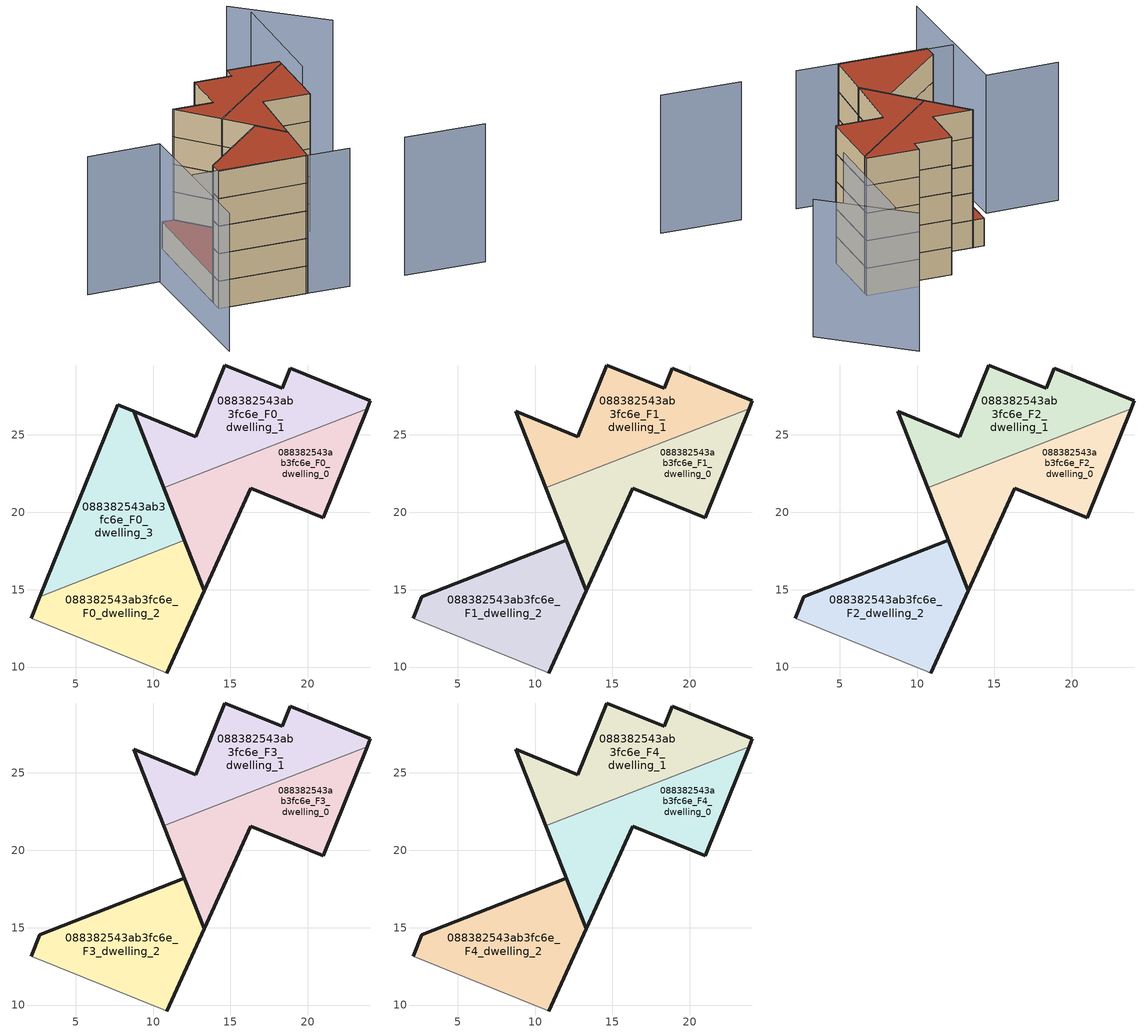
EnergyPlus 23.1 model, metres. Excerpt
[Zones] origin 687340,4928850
088382543ab3fc6e_F0_dwelling_0
 floor ground (EU_floor_Construction): 20.98,19.66 23.83,26.7 10.7,21.57 13.3,14.91 16.31,21.54 z0
 wall outside (EU_wall_Construction): 23.83,26.7 20.98,19.66 16.31,21.54 13.3,14.91 10.7,21.57 z0:3
 wall to 088382543ab3fc6e_F0_dwelling_1 (EU_wall_Construction): 10.7,21.57 23.83,26.7 z0:3
088382543ab3fc6e_F0_dwelling_1
 floor ground (EU_floor_Construction): 23.83,26.7 24.03,27.2 18.87,29.29 18.35,28 14.64,29.5 12.77,24.88 8.77,26.51 10.7,21.57 z0
 wall outside (EU_wall_Construction): 10.7,21.57 8.77,26.51 12.77,24.88 14.64,29.5 18.35,28 18.87,29.29 24.03,27.2 23.83,26.7 z0:3
088382543ab3fc6e_F0_dwelling_2
 floor ground (EU_floor_Construction): 10.89,9.62 13.3,14.91 12.02,18.19 2.69,14.55 2.13,13.17 10.7,9.7 z0
 wall outside (EU_wall_Construction): 2.13,13.17 2.69,14.55 / 12.02,18.19 13.3,14.91 10.89,9.62 z0:3
 wall adiabatic (EU_wall_Construction): 10.89,9.62 10.7,9.7 2.13,13.17 z0:3
 wall to 088382543ab3fc6e_F0_dwelling_3 (EU_wall_Construction): 2.69,14.55 12.02,18.19 z0:3
088382543ab3fc6e_F0_dwelling_3
 floor ground (EU_floor_Construction): 12.02,18.19 8.77,26.51 7.71,26.93 2.69,14.55 z0
 wall outside (EU_wall_Construction): 2.69,14.55 7.71,26.93 8.77,26.51 12.02,18.19 z0:3
 roof outside (EU_roof_Construction): 8.77,26.51 12.02,18.19 2.69,14.55 7.71,26.93 z3
088382543ab3fc6e_F1_dwelling_0
 floor to 088382543ab3fc6e_F0_dwelling_0 (EU_floor_Construction): 20.98,19.66 23.83,26.7 10.7,21.57 13.3,14.91 16.31,21.54 z3
 wall outside (EU_wall_Construction): 23.83,26.7 20.98,19.66 16.31,21.54 13.3,14.91 10.7,21.57 z3:6
 wall to 088382543ab3fc6e_F1_dwelling_1 (EU_wall_Construction): 10.7,21.57 23.83,26.7 z3:6
088382543ab3fc6e_F1_dwelling_1
 floor to 088382543ab3fc6e_F0_dwelling_1 (EU_floor_Construction): 23.83,26.7 24.03,27.2 18.87,29.29 18.35,28 14.64,29.5 12.77,24.88 8.77,26.51 10.7,21.57 z3
 wall outside (EU_wall_Construction): 10.7,21.57 8.77,26.51 12.77,24.88 14.64,29.5 18.35,28 18.87,29.29 24.03,27.2 23.83,26.7 z3:6
088382543ab3fc6e_F1_dwelling_2
 floor to 088382543ab3fc6e_F0_dwelling_2 (EU_floor_Construction): 10.89,9.62 13.3,14.91 12.02,18.19 2.69,14.55 2.13,13.17 10.7,9.7 z3
 wall outside (EU_wall_Construction): 2.13,13.17 2.69,14.55 12.02,18.19 13.3,14.91 10.89,9.62 z3:6
 wall adiabatic (EU_wall_Construction): 10.89,9.62 10.7,9.7 2.13,13.17 z3:6
088382543ab3fc6e_F2_dwelling_0
 floor to 088382543ab3fc6e_F1_dwelling_0 (EU_floor_Construction): 20.98,19.66 23.83,26.7 10.7,21.57 13.3,14.91 16.31,21.54 z6
 wall outside (EU_wall_Construction): 23.83,26.7 20.98,19.66 16.31,21.54 13.3,14.91 10.7,21.57 z6:9
 wall to 088382543ab3fc6e_F2_dwelling_1 (EU_wall_Construction): 10.7,21.57 23.83,26.7 z6:9
088382543ab3fc6e_F2_dwelling_1
 floor to 088382543ab3fc6e_F1_dwelling_1 (EU_floor_Construction): 23.83,26.7 24.03,27.2 18.87,29.29 18.35,28 14.64,29.5 12.77,24.88 8.77,26.51 10.7,21.57 z6
 wall outside (EU_wall_Construction): 10.7,21.57 8.77,26.51 12.77,24.88 14.64,29.5 18.35,28 18.87,29.29 24.03,27.2 23.83,26.7 z6:9
088382543ab3fc6e_F2_dwelling_2
 floor to 088382543ab3fc6e_F1_dwelling_2 (EU_floor_Construction): 10.89,9.62 13.3,14.91 12.02,18.19 2.69,14.55 2.13,13.17 10.7,9.7 z6
 wall outside (EU_wall_Construction): 2.13,13.17 2.69,14.55 12.02,18.19 13.3,14.91 10.89,9.62 z6:9
 wall adiabatic (EU_wall_Construction): 10.89,9.62 10.7,9.7 2.13,13.17 z6:9
088382543ab3fc6e_F3_dwelling_0
 floor to 088382543ab3fc6e_F2_dwelling_0 (EU_floor_Construction): 20.98,19.66 23.83,26.7 10.7,21.57 13.3,14.91 16.31,21.54 z9
 wall outside (EU_wall_Construction): 23.83,26.7 20.98,19.66 16.31,21.54 13.3,14.91 10.7,21.57 z9:12
 wall to 088382543ab3fc6e_F3_dwelling_1 (EU_wall_Construction): 10.7,21.57 23.83,26.7 z9:12
088382543ab3fc6e_F3_dwelling_1
 floor to 088382543ab3fc6e_F2_dwelling_1 (EU_floor_Construction): 23.83,26.7 24.03,27.2 18.87,29.29 18.35,28 14.64,29.5 12.77,24.88 8.77,26.51 10.7,21.57 z9
 wall outside (EU_wall_Construction): 10.7,21.57 8.77,26.51 12.77,24.88 14.64,29.5 18.35,28 18.87,29.29 24.03,27.2 23.83,26.7 z9:12
088382543ab3fc6e_F3_dwelling_2
 floor to 088382543ab3fc6e_F2_dwelling_2 (EU_floor_Construction): 10.89,9.62 13.3,14.91 12.02,18.19 2.69,14.55 2.13,13.17 10.7,9.7 z9
 wall outside (EU_wall_Construction): 2.13,13.17 2.69,14.55 12.02,18.19 13.3,14.91 10.89,9.62 z9:12
 wall adiabatic (EU_wall_Construction): 10.89,9.62 10.7,9.7 2.13,13.17 z9:12
088382543ab3fc6e_F4_dwelling_0
 floor to 088382543ab3fc6e_F3_dwelling_0 (EU_floor_Construction): 20.98,19.66 23.83,26.7 10.7,21.57 13.3,14.91 16.31,21.54 z12
 wall outside (EU_wall_Construction): 23.83,26.7 20.98,19.66 16.31,21.54 13.3,14.91 10.7,21.57 z12:15
 wall to 088382543ab3fc6e_F4_dwelling_1 (EU_wall_Construction): 10.7,21.57 23.83,26.7 z12:15
 roof outside (EU_roof_Construction): 23.83,26.7 20.98,19.66 16.31,21.54 13.3,14.91 10.7,21.57 z15
088382543ab3fc6e_F4_dwelling_1
 floor to 088382543ab3fc6e_F3_dwelling_1 (EU_floor_Construction): 23.83,26.7 24.03,27.2 18.87,29.29 18.35,28 14.64,29.5 12.77,24.88 8.77,26.51 10.7,21.57 z12
 wall outside (EU_wall_Construction): 10.7,21.57 8.77,26.51 12.77,24.88 14.64,29.5 18.35,28 18.87,29.29 24.03,27.2 23.83,26.7 z12:15
 roof outside (EU_roof_Construction): 24.03,27.2 23.83,26.7 10.7,21.57 8.77,26.51 12.77,24.88 14.64,29.5 18.35,28 18.87,29.29 z15
088382543ab3fc6e_F4_dwelling_2
 floor to 088382543ab3fc6e_F3_dwelling_2 (EU_floor_Construction): 10.89,9.62 13.3,14.91 12.02,18.19 2.69,14.55 2.13,13.17 10.7,9.7 z12
 wall outside (EU_wall_Construction): 2.13,13.17 2.69,14.55 12.02,18.19 13.3,14.91 10.89,9.62 z12:15
 wall adiabatic (EU_wall_Construction): 10.89,9.62 10.7,9.7 2.13,13.17 z12:15
 roof outside (EU_roof_Construction): 12.02,18.19 13.3,14.91 10.89,9.62 10.7,9.7 2.13,13.17 2.69,14.55 z15
shading: 20.7,5.97 28.5,2.67 / -0.3,14.35 15.04,7.92 / -4.86,24.46 2.34,21.7 / 2.34,21.7 -3.89,5.46 / 24.8,24.72 29.86,37.13 / 34.38,30.29 29.13,39.88 z0:15
[Building]
EU S2 Campaign: North Axis=0; Terrain=City; Solar Distribution=FullExterior
[Site:Location]
Bologna: Latitude=44.5; Longitude=11.25; Time Zone=1; Elevation=37
[SizingPeriod:WeatherFileDays]
AnnualSizingPeriod: Begin Month=1; Begin Day of Month=1; End Month=12; End Day of Month=31; Day of Week for Start Day=Monday; Use Weather File Daylight Saving Period=No; Use Weather File Rain and Snow Indicators=No
[MATERIAL]
EU_InternalMass_Material: Roughness=MediumRough; Thickness=0.1; Conductivity=1; Density=1800; Specific Heat=900; Thermal Absorptance=0.9; Solar Absorptance=0.7; Visible Absorptance=0.7
[MATERIAL:NOMASS] Roughness=MediumRough; Thermal Absorptance=0.9; Solar Absorptance=0.7; Visible Absorptance=0.7
Name | Thermal Resistance
EU_wall_NoMass | 0.905828
EU_roof_NoMass | 0.37593
EU_floor_NoMass | 0.67114
[CONSTRUCTION]
EU_wall_Construction: EU_wall_NoMass
EU_roof_Construction: EU_roof_NoMass
EU_floor_Construction: EU_floor_NoMass
EU_InternalMass_Construction: EU_InternalMass_Material
[ZONE] Type=1; Multiplier=1; Ceiling Height=autocalculate; Floor Area=autocalculate; Part of Total Floor Area=Yes
Name | Volume
088382543ab3fc6e_F0_dwelling_0; 088382543ab3fc6e_F1_dwelling_0; 088382543ab3fc6e_F2_dwelling_0; 088382543ab3fc6e_F3_dwelling_0; 088382543ab3fc6e_F4_dwelling_0 | 156.934
088382543ab3fc6e_F0_dwelling_1; 088382543ab3fc6e_F1_dwelling_1; 088382543ab3fc6e_F2_dwelling_1; 088382543ab3fc6e_F3_dwelling_1; 088382543ab3fc6e_F4_dwelling_1 | 156.94
088382543ab3fc6e_F0_dwelling_2; 088382543ab3fc6e_F1_dwelling_2; 088382543ab3fc6e_F2_dwelling_2; 088382543ab3fc6e_F3_dwelling_2; 088382543ab3fc6e_F4_dwelling_2 | 156.948
088382543ab3fc6e_F0_dwelling_3 | 156.935
[INTERNALMASS] Construction=EU_InternalMass_Construction
Name | Zone or ZoneList | Surface Area
088382543ab3fc6e_F0_dwelling_0_EU_InternalMass | 088382543ab3fc6e_F0_dwelling_0 | 52.3117
088382543ab3fc6e_F0_dwelling_1_EU_InternalMass | 088382543ab3fc6e_F0_dwelling_1 | 52.313
088382543ab3fc6e_F0_dwelling_2_EU_InternalMass | 088382543ab3fc6e_F0_dwelling_2 | 52.3163
088382543ab3fc6e_F0_dwelling_3_EU_InternalMass | 088382543ab3fc6e_F0_dwelling_3 | 52.3112
088382543ab3fc6e_F1_dwelling_0_EU_InternalMass | 088382543ab3fc6e_F1_dwelling_0 | 69.7514
088382543ab3fc6e_F1_dwelling_1_EU_InternalMass | 088382543ab3fc6e_F1_dwelling_1 | 70.3389
088382543ab3fc6e_F1_dwelling_2_EU_InternalMass | 088382543ab3fc6e_F1_dwelling_2 | 69.1521
088382543ab3fc6e_F2_dwelling_0_EU_InternalMass | 088382543ab3fc6e_F2_dwelling_0 | 69.7514
088382543ab3fc6e_F2_dwelling_1_EU_InternalMass | 088382543ab3fc6e_F2_dwelling_1 | 70.3389
088382543ab3fc6e_F2_dwelling_2_EU_InternalMass | 088382543ab3fc6e_F2_dwelling_2 | 69.1521
088382543ab3fc6e_F3_dwelling_0_EU_InternalMass | 088382543ab3fc6e_F3_dwelling_0 | 69.7514
088382543ab3fc6e_F3_dwelling_1_EU_InternalMass | 088382543ab3fc6e_F3_dwelling_1 | 70.3389
088382543ab3fc6e_F3_dwelling_2_EU_InternalMass | 088382543ab3fc6e_F3_dwelling_2 | 69.1521
088382543ab3fc6e_F4_dwelling_0_EU_InternalMass | 088382543ab3fc6e_F4_dwelling_0 | 69.7514
088382543ab3fc6e_F4_dwelling_1_EU_InternalMass | 088382543ab3fc6e_F4_dwelling_1 | 70.3389
088382543ab3fc6e_F4_dwelling_2_EU_InternalMass | 088382543ab3fc6e_F4_dwelling_2 | 69.1521
[OTHEREQUIPMENT] Fuel Type=Electricity; Design Level Calculation Method=Watts/Area; Power per Zone Floor Area=1; Fraction Latent=0; Fraction Radiant=0; Fraction Lost=0; Carbon Dioxide Generation Rate=0; EndUse Subcategory=EU_Step8_InternalGains
Name | Zone or ZoneList or Space or SpaceList | Schedule
EU_Step8_InternalGain_088382543ab3fc6e_F0_dwelling_0_f000 | 088382543ab3fc6e_F0_dwelling_0 | EU_Step8_GainSchedule_088382543ab3fc6e_F0_dwelling_0_f000
EU_Step8_InternalGain_088382543ab3fc6e_F0_dwelling_1_f000 | 088382543ab3fc6e_F0_dwelling_1 | EU_Step8_GainSchedule_088382543ab3fc6e_F0_dwelling_1_f000
EU_Step8_InternalGain_088382543ab3fc6e_F0_dwelling_2_f000 | 088382543ab3fc6e_F0_dwelling_2 | EU_Step8_GainSchedule_088382543ab3fc6e_F0_dwelling_2_f000
EU_Step8_InternalGain_088382543ab3fc6e_F0_dwelling_3_f000 | 088382543ab3fc6e_F0_dwelling_3 | EU_Step8_GainSchedule_088382543ab3fc6e_F0_dwelling_3_f000
EU_Step8_InternalGain_088382543ab3fc6e_F1_dwelling_0_f000 | 088382543ab3fc6e_F1_dwelling_0 | EU_Step8_GainSchedule_088382543ab3fc6e_F1_dwelling_0_f000
EU_Step8_InternalGain_088382543ab3fc6e_F1_dwelling_1_f000 | 088382543ab3fc6e_F1_dwelling_1 | EU_Step8_GainSchedule_088382543ab3fc6e_F1_dwelling_1_f000
EU_Step8_InternalGain_088382543ab3fc6e_F1_dwelling_2_f000 | 088382543ab3fc6e_F1_dwelling_2 | EU_Step8_GainSchedule_088382543ab3fc6e_F1_dwelling_2_f000
EU_Step8_InternalGain_088382543ab3fc6e_F2_dwelling_0_f000 | 088382543ab3fc6e_F2_dwelling_0 | EU_Step8_GainSchedule_088382543ab3fc6e_F2_dwelling_0_f000
EU_Step8_InternalGain_088382543ab3fc6e_F2_dwelling_1_f000 | 088382543ab3fc6e_F2_dwelling_1 | EU_Step8_GainSchedule_088382543ab3fc6e_F2_dwelling_1_f000
EU_Step8_InternalGain_088382543ab3fc6e_F2_dwelling_2_f000 | 088382543ab3fc6e_F2_dwelling_2 | EU_Step8_GainSchedule_088382543ab3fc6e_F2_dwelling_2_f000
EU_Step8_InternalGain_088382543ab3fc6e_F3_dwelling_0_f000 | 088382543ab3fc6e_F3_dwelling_0 | EU_Step8_GainSchedule_088382543ab3fc6e_F3_dwelling_0_f000
EU_Step8_InternalGain_088382543ab3fc6e_F3_dwelling_1_f000 | 088382543ab3fc6e_F3_dwelling_1 | EU_Step8_GainSchedule_088382543ab3fc6e_F3_dwelling_1_f000
EU_Step8_InternalGain_088382543ab3fc6e_F3_dwelling_2_f000 | 088382543ab3fc6e_F3_dwelling_2 | EU_Step8_GainSchedule_088382543ab3fc6e_F3_dwelling_2_f000
EU_Step8_InternalGain_088382543ab3fc6e_F4_dwelling_0_f000 | 088382543ab3fc6e_F4_dwelling_0 | EU_Step8_GainSchedule_088382543ab3fc6e_F4_dwelling_0_f000
EU_Step8_InternalGain_088382543ab3fc6e_F4_dwelling_1_f000 | 088382543ab3fc6e_F4_dwelling_1 | EU_Step8_GainSchedule_088382543ab3fc6e_F4_dwelling_1_f000
EU_Step8_InternalGain_088382543ab3fc6e_F4_dwelling_2_f000 | 088382543ab3fc6e_F4_dwelling_2 | EU_Step8_GainSchedule_088382543ab3fc6e_F4_dwelling_2_f000
[ZONEVENTILATION:DESIGNFLOWRATE] Schedule=EU_AlwaysOn; Design Flow Rate Calculation Method=AirChanges/Hour; Air Changes per Hour=0.73129; Ventilation Type=Natural; Fan Pressure Rise=0; Fan Total Efficiency=1; Constant Term Coefficient=1; Temperature Term Coefficient=0; Velocity Term Coefficient=0; Velocity Squared Term Coefficient=0; Minimum Indoor Temperature=-100; Maximum Indoor Temperature=100; Delta Temperature=-100; Minimum Outdoor Temperature=-100; Maximum Outdoor Temperature=100; Maximum Wind Speed=40
Name | Zone or ZoneList or Space or SpaceList
EU_ConstantAir_088382543ab3fc6e_F0_dwelling_0 | 088382543ab3fc6e_F0_dwelling_0
EU_ConstantAir_088382543ab3fc6e_F0_dwelling_1 | 088382543ab3fc6e_F0_dwelling_1
EU_ConstantAir_088382543ab3fc6e_F0_dwelling_2 | 088382543ab3fc6e_F0_dwelling_2
EU_ConstantAir_088382543ab3fc6e_F0_dwelling_3 | 088382543ab3fc6e_F0_dwelling_3
EU_ConstantAir_088382543ab3fc6e_F1_dwelling_0 | 088382543ab3fc6e_F1_dwelling_0
EU_ConstantAir_088382543ab3fc6e_F1_dwelling_1 | 088382543ab3fc6e_F1_dwelling_1
EU_ConstantAir_088382543ab3fc6e_F1_dwelling_2 | 088382543ab3fc6e_F1_dwelling_2
EU_ConstantAir_088382543ab3fc6e_F2_dwelling_0 | 088382543ab3fc6e_F2_dwelling_0
EU_ConstantAir_088382543ab3fc6e_F2_dwelling_1 | 088382543ab3fc6e_F2_dwelling_1
EU_ConstantAir_088382543ab3fc6e_F2_dwelling_2 | 088382543ab3fc6e_F2_dwelling_2
EU_ConstantAir_088382543ab3fc6e_F3_dwelling_0 | 088382543ab3fc6e_F3_dwelling_0
EU_ConstantAir_088382543ab3fc6e_F3_dwelling_1 | 088382543ab3fc6e_F3_dwelling_1
EU_ConstantAir_088382543ab3fc6e_F3_dwelling_2 | 088382543ab3fc6e_F3_dwelling_2
EU_ConstantAir_088382543ab3fc6e_F4_dwelling_0 | 088382543ab3fc6e_F4_dwelling_0
EU_ConstantAir_088382543ab3fc6e_F4_dwelling_1 | 088382543ab3fc6e_F4_dwelling_1
EU_ConstantAir_088382543ab3fc6e_F4_dwelling_2 | 088382543ab3fc6e_F4_dwelling_2
[HVACTEMPLATE:THERMOSTAT] Constant Heating Setpoint=20; Constant Cooling Setpoint=50
EU_HeatOnly_088382543ab3fc6e_F0_dwelling_0; EU_HeatOnly_088382543ab3fc6e_F0_dwelling_1; EU_HeatOnly_088382543ab3fc6e_F0_dwelling_2; EU_HeatOnly_088382543ab3fc6e_F0_dwelling_3; EU_HeatOnly_088382543ab3fc6e_F1_dwelling_0; EU_HeatOnly_088382543ab3fc6e_F1_dwelling_1; EU_HeatOnly_088382543ab3fc6e_F1_dwelling_2; EU_HeatOnly_088382543ab3fc6e_F2_dwelling_0; EU_HeatOnly_088382543ab3fc6e_F2_dwelling_1; EU_HeatOnly_088382543ab3fc6e_F2_dwelling_2; EU_HeatOnly_088382543ab3fc6e_F3_dwelling_0; EU_HeatOnly_088382543ab3fc6e_F3_dwelling_1; EU_HeatOnly_088382543ab3fc6e_F3_dwelling_2; EU_HeatOnly_088382543ab3fc6e_F4_dwelling_0; EU_HeatOnly_088382543ab3fc6e_F4_dwelling_1; EU_HeatOnly_088382543ab3fc6e_F4_dwelling_2
[HVACTEMPLATE:ZONE:IDEALLOADSAIRSYSTEM] System Availability Schedule=EU_AlwaysOn; Maximum Heating Supply Air Temperature=50; Minimum Cooling Supply Air Temperature=13; Maximum Heating Supply Air Humidity Ratio=0.0156; Minimum Cooling Supply Air Humidity Ratio=0.0077; Heating Limit=NoLimit; Cooling Limit=NoLimit; Heating Availability Schedule=EU_AlwaysOn; Cooling Availability Schedule=EU_CoolingOff; Dehumidification Control Type=ConstantSensibleHeatRatio; Cooling Sensible Heat Ratio=0.7; Dehumidification Setpoint=60; Humidification Control Type=None; Humidification Setpoint=30; Outdoor Air Method=None; Outdoor Air Flow Rate per Person=0.00944; Outdoor Air Flow Rate per Zone Floor Area=0; Outdoor Air Flow Rate per Zone=0; Demand Controlled Ventilation Type=None; Outdoor Air Economizer Type=NoEconomizer; Heat Recovery Type=None; Sensible Heat Recovery Effectiveness=0.7; Latent Heat Recovery Effectiveness=0.65
Name | Template Thermostat
088382543ab3fc6e_F0_dwelling_0 | EU_HeatOnly_088382543ab3fc6e_F0_dwelling_0
088382543ab3fc6e_F0_dwelling_1 | EU_HeatOnly_088382543ab3fc6e_F0_dwelling_1
088382543ab3fc6e_F0_dwelling_2 | EU_HeatOnly_088382543ab3fc6e_F0_dwelling_2
088382543ab3fc6e_F0_dwelling_3 | EU_HeatOnly_088382543ab3fc6e_F0_dwelling_3
088382543ab3fc6e_F1_dwelling_0 | EU_HeatOnly_088382543ab3fc6e_F1_dwelling_0
088382543ab3fc6e_F1_dwelling_1 | EU_HeatOnly_088382543ab3fc6e_F1_dwelling_1
088382543ab3fc6e_F1_dwelling_2 | EU_HeatOnly_088382543ab3fc6e_F1_dwelling_2
088382543ab3fc6e_F2_dwelling_0 | EU_HeatOnly_088382543ab3fc6e_F2_dwelling_0
088382543ab3fc6e_F2_dwelling_1 | EU_HeatOnly_088382543ab3fc6e_F2_dwelling_1
088382543ab3fc6e_F2_dwelling_2 | EU_HeatOnly_088382543ab3fc6e_F2_dwelling_2
088382543ab3fc6e_F3_dwelling_0 | EU_HeatOnly_088382543ab3fc6e_F3_dwelling_0
088382543ab3fc6e_F3_dwelling_1 | EU_HeatOnly_088382543ab3fc6e_F3_dwelling_1
088382543ab3fc6e_F3_dwelling_2 | EU_HeatOnly_088382543ab3fc6e_F3_dwelling_2
088382543ab3fc6e_F4_dwelling_0 | EU_HeatOnly_088382543ab3fc6e_F4_dwelling_0
088382543ab3fc6e_F4_dwelling_1 | EU_HeatOnly_088382543ab3fc6e_F4_dwelling_1
088382543ab3fc6e_F4_dwelling_2 | EU_HeatOnly_088382543ab3fc6e_F4_dwelling_2
[SIZING:ZONE] Zone Cooling Design Supply Air Temperature Input Method=SupplyAirTemperature; Zone Cooling Design Supply Air Temperature=13; Zone Heating Design Supply Air Temperature Input Method=SupplyAirTemperature; Zone Heating Design Supply Air Temperature=50; Zone Cooling Design Supply Air Humidity Ratio=0.008; Zone Heating Design Supply Air Humidity Ratio=0.008; Cooling Design Air Flow Method=DesignDay; Cooling Design Air Flow Rate=0; Cooling Minimum Air Flow per Zone Floor Area=0.000762; Cooling Minimum Air Flow=0; Cooling Minimum Air Flow Fraction=0.2; Heating Design Air Flow Method=DesignDay; Heating Design Air Flow Rate=0; Heating Maximum Air Flow per Zone Floor Area=0.002032; Heating Maximum Air Flow=0.141576; Heating Maximum Air Flow Fraction=0.3; Account for Dedicated Outdoor Air System=No; Dedicated Outdoor Air System Control Strategy=NeutralSupplyAir; Dedicated Outdoor Air Low Setpoint Temperature for Design=autosize; Dedicated Outdoor Air High Setpoint Temperature for Design=autosize; Zone Load Sizing Method=Sensible Load Only No Latent Load; Zone Latent Cooling Design Supply Air Humidity Ratio Input Method=HumidityRatioDifference; Zone Cooling Design Supply Air Humidity Ratio Difference=0.005; Zone Latent Heating Design Supply Air Humidity Ratio Input Method=HumidityRatioDifference; Zone Humidification Design Supply Air Humidity Ratio Difference=0.005
088382543ab3fc6e_F0_dwelling_0; 088382543ab3fc6e_F0_dwelling_1; 088382543ab3fc6e_F0_dwelling_2; 088382543ab3fc6e_F0_dwelling_3; 088382543ab3fc6e_F1_dwelling_0; 088382543ab3fc6e_F1_dwelling_1; 088382543ab3fc6e_F1_dwelling_2; 088382543ab3fc6e_F2_dwelling_0; 088382543ab3fc6e_F2_dwelling_1; 088382543ab3fc6e_F2_dwelling_2; 088382543ab3fc6e_F3_dwelling_0; 088382543ab3fc6e_F3_dwelling_1; 088382543ab3fc6e_F3_dwelling_2; 088382543ab3fc6e_F4_dwelling_0; 088382543ab3fc6e_F4_dwelling_1; 088382543ab3fc6e_F4_dwelling_2
[SCHEDULE:CONSTANT]
Name | Hourly Value
EU_AlwaysOn | 1
EU_CoolingOff | 0
[SCHEDULE:FILE] Column Number=1; Rows to Skip at Top=0; Number of Hours of Data=8760; Column Separator=Comma; Interpolate to Timestep=No; Minutes per Item=60; Adjust Schedule for Daylight Savings=Yes
Name | File
EU_Step8_GainSchedule_088382543ab3fc6e_F0_dwelling_0_f000 | ../../schedules/088382543ab3fc6e/088382543ab3fc6e_F0_dwelling_0_f000_gain.csv
EU_Step8_GainSchedule_088382543ab3fc6e_F0_dwelling_1_f000 | ../../schedules/088382543ab3fc6e/088382543ab3fc6e_F0_dwelling_1_f000_gain.csv
EU_Step8_GainSchedule_088382543ab3fc6e_F0_dwelling_2_f000 | ../../schedules/088382543ab3fc6e/088382543ab3fc6e_F0_dwelling_2_f000_gain.csv
EU_Step8_GainSchedule_088382543ab3fc6e_F0_dwelling_3_f000 | ../../schedules/088382543ab3fc6e/088382543ab3fc6e_F0_dwelling_3_f000_gain.csv
EU_Step8_GainSchedule_088382543ab3fc6e_F1_dwelling_0_f000 | ../../schedules/088382543ab3fc6e/088382543ab3fc6e_F1_dwelling_0_f000_gain.csv
EU_Step8_GainSchedule_088382543ab3fc6e_F1_dwelling_1_f000 | ../../schedules/088382543ab3fc6e/088382543ab3fc6e_F1_dwelling_1_f000_gain.csv
EU_Step8_GainSchedule_088382543ab3fc6e_F1_dwelling_2_f000 | ../../schedules/088382543ab3fc6e/088382543ab3fc6e_F1_dwelling_2_f000_gain.csv
EU_Step8_GainSchedule_088382543ab3fc6e_F2_dwelling_0_f000 | ../../schedules/088382543ab3fc6e/088382543ab3fc6e_F2_dwelling_0_f000_gain.csv
EU_Step8_GainSchedule_088382543ab3fc6e_F2_dwelling_1_f000 | ../../schedules/088382543ab3fc6e/088382543ab3fc6e_F2_dwelling_1_f000_gain.csv
EU_Step8_GainSchedule_088382543ab3fc6e_F2_dwelling_2_f000 | ../../schedules/088382543ab3fc6e/088382543ab3fc6e_F2_dwelling_2_f000_gain.csv
EU_Step8_GainSchedule_088382543ab3fc6e_F3_dwelling_0_f000 | ../../schedules/088382543ab3fc6e/088382543ab3fc6e_F3_dwelling_0_f000_gain.csv
EU_Step8_GainSchedule_088382543ab3fc6e_F3_dwelling_1_f000 | ../../schedules/088382543ab3fc6e/088382543ab3fc6e_F3_dwelling_1_f000_gain.csv
EU_Step8_GainSchedule_088382543ab3fc6e_F3_dwelling_2_f000 | ../../schedules/088382543ab3fc6e/088382543ab3fc6e_F3_dwelling_2_f000_gain.csv
EU_Step8_GainSchedule_088382543ab3fc6e_F4_dwelling_0_f000 | ../../schedules/088382543ab3fc6e/088382543ab3fc6e_F4_dwelling_0_f000_gain.csv
EU_Step8_GainSchedule_088382543ab3fc6e_F4_dwelling_1_f000 | ../../schedules/088382543ab3fc6e/088382543ab3fc6e_F4_dwelling_1_f000_gain.csv
EU_Step8_GainSchedule_088382543ab3fc6e_F4_dwelling_2_f000 | ../../schedules/088382543ab3fc6e/088382543ab3fc6e_F4_dwelling_2_f000_gain.csv
